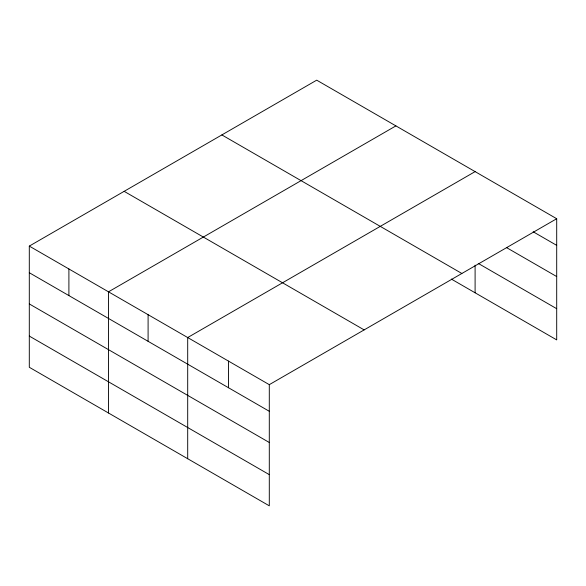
<?xml version="1.0" encoding="UTF-8"?>
<svg xmlns="http://www.w3.org/2000/svg" width="586" height="586" viewBox="0 0 586 586"><rect width="100%" height="100%" fill="white"/><g stroke="black" fill="none" stroke-linecap="round" stroke-linejoin="round"><path stroke-width="0.88" d="M29.3 246.098L269.296 384.658L269.296 505.835L29.3 367.276L29.3 246.098L316.704 80.165L556.7 218.725L556.7 339.902L451.345 279.075M395.902 125.887L108.498 291.821L108.498 412.998M475.1 171.617L187.696 337.543L187.696 458.728M269.296 384.658L556.7 218.725M533.165 231.77L556.7 245.358M506.487 247.57L556.7 276.555M478.242 263.407L556.7 308.705M221.86 134.919L461.856 273.479M124.144 191.336L364.14 329.896M29.3 272.724L269.296 411.291M29.3 303.929L269.296 442.489M29.3 336.078L269.296 474.638M475.1 265.158L475.1 292.795M228.496 361.101L228.496 387.734M148.097 314.682L148.097 341.316M68.899 268.959L68.899 295.593"/></g></svg>
